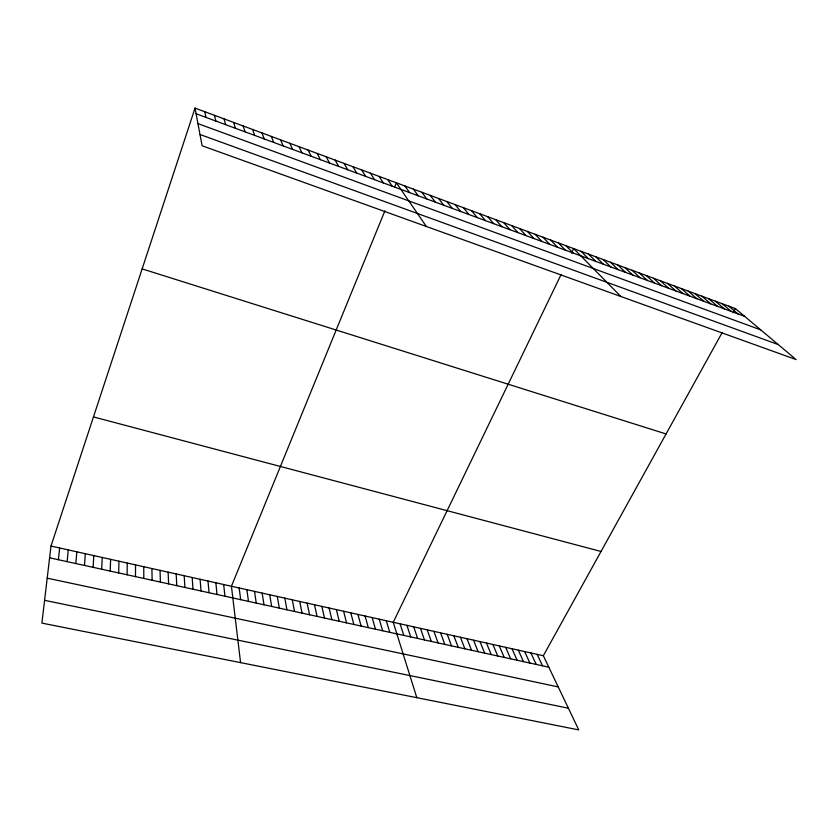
<?xml version="1.0" encoding="UTF-8"?>
<svg xmlns="http://www.w3.org/2000/svg" width="838" height="838" viewBox="0 0 838 838"><rect width="100%" height="100%" fill="white"/><g stroke="black" fill="none" stroke-linecap="round" stroke-linejoin="round"><path stroke-width="1.26" d="M135.484 576.617L135.526 564.885M127.093 574.784L127.261 563.052M118.661 572.941L118.965 561.198M110.187 571.076L110.616 559.344M101.67 569.212L102.236 557.469M93.112 567.336L93.804 555.594M84.502 565.451L85.329 553.709M75.849 563.555L76.813 551.813M67.145 561.649L68.255 549.906M58.398 559.732L59.645 547.989M50.992 546.062L41.9 623.105L578.744 729.898L543.338 655.725L50.992 546.062L195.024 108.102L735.429 308.614L796.1 359.575L202.115 145.77L195.024 108.102M384.883 210.862L231.435 586.254L240.569 662.628M394.593 187.104L396.353 182.799L426.353 226.49M561.188 274.372L393.232 622.288L416.811 697.687M571.464 253.097L573.642 248.582L620.885 296.516M543.338 655.725L722.272 332.393M733.124 312.773L735.429 308.614M44.592 600.333L568.394 708.215M47.2 578.168L558.223 686.919M49.61 557.804L548.806 667.184M93.458 416.915L601.035 551.477M142.146 268.893L666.063 433.958M199.989 134.489L778.198 344.544M197.946 123.626L760.747 329.879M196.082 113.748L744.699 316.397M728.788 306.153L737.974 313.915M722.115 303.67L731.218 311.422M715.401 301.177L724.43 308.908M708.655 298.674L717.6 306.394M701.877 296.16L710.739 303.859M695.058 293.635L703.836 301.303M688.208 291.09L696.902 298.747M681.325 288.534L689.936 296.17M674.412 285.968L682.928 293.583M667.457 283.391L675.878 290.975M660.459 280.793L668.797 288.366M653.431 278.185L661.685 285.737M646.37 275.566L654.53 283.087M639.268 272.926L647.334 280.437M632.124 270.286L640.096 277.766M624.949 267.615L632.826 275.074M617.732 264.944L625.515 272.371M610.483 262.252L618.172 269.658M603.192 259.55L610.776 266.934M595.86 256.826L603.35 264.19M588.496 254.092L595.881 261.425M581.09 251.348L588.37 258.659M566.038 245.764L573.119 253.024M558.401 242.926L565.367 250.164M550.723 240.077L557.584 247.283M543.003 237.217L549.749 244.392M535.231 234.336L541.872 241.48M527.427 231.435L533.953 238.558M519.57 228.523L525.981 235.614M511.683 225.59L517.978 232.65M503.743 222.646L509.923 229.675M495.75 219.682L501.815 226.679M487.726 216.707L493.666 223.673M479.65 213.711L485.474 220.645M471.532 210.694L477.231 217.608M463.372 207.667L468.945 214.538M455.16 204.619L460.607 211.459M446.905 201.56L452.227 208.369M438.599 198.47L443.794 205.247M430.24 195.38L435.31 202.115M421.849 192.258L426.783 198.962M413.396 189.126L418.204 195.799M404.901 185.973L409.573 192.604M387.764 179.615L392.153 186.172M379.111 176.409L383.375 182.935M370.417 173.183L374.534 179.667M361.67 169.936L365.64 176.378M352.871 166.668L356.705 173.078M344.03 163.389L347.707 169.758M335.127 160.079L338.657 166.416M326.171 156.758L329.554 163.054M317.162 153.417L320.388 159.67M308.101 150.054L311.181 156.266M298.988 146.671L301.91 152.841M537.127 654.342L542.532 665.801M530.894 652.949L536.215 664.419M524.63 651.555L529.878 663.036M289.822 143.277L292.577 149.394M518.334 650.152L523.509 661.643M512.018 648.748L517.119 660.239M505.66 647.334L510.688 658.836M499.291 645.909L504.235 657.421M280.594 139.852L283.192 145.927M492.88 644.485L497.751 655.997M486.449 643.05L491.246 654.572M479.985 641.615L484.699 653.137M271.313 136.405L273.754 142.439M473.491 640.169L478.131 651.692M466.965 638.713L471.532 650.246M460.418 637.257L464.891 648.801M453.84 635.791L458.229 647.334M261.98 132.938L264.253 138.93M447.22 634.314L451.535 645.868M440.579 632.837L444.81 644.401M433.906 631.349L438.065 642.914M252.584 129.461L254.7 135.4M427.212 629.862L431.277 641.426M420.477 628.353L424.457 639.939M413.71 626.855L417.607 638.43M243.135 125.951L245.073 131.849M406.922 625.337L410.725 636.932M400.093 623.818L403.811 635.414M386.245 620.728L389.775 632.334M233.634 122.421L235.405 128.277M379.216 619.167L382.662 630.784M372.156 617.596L375.508 629.212M365.075 616.014L368.332 627.641M224.071 118.881L225.663 124.673M357.941 614.432L361.105 626.059M350.787 612.84L353.856 624.467M343.59 611.237L346.565 622.875M214.444 115.309L215.869 121.06M336.363 609.624L339.243 621.262M329.104 608L331.879 619.649M321.813 606.377L324.484 618.035M314.48 604.743L317.047 616.401M204.765 111.716L206.001 117.414M307.106 603.109L309.578 614.767M299.711 601.454L302.078 613.123M292.273 599.799L294.536 611.468M284.794 598.133L286.952 609.813M277.284 596.467L279.337 608.137M269.731 594.781L271.68 606.461M262.147 593.095L263.991 604.774M254.522 591.398L256.26 603.088M246.864 589.69L248.488 601.38M239.165 587.972L240.684 599.673M223.662 584.515L224.94 596.227M215.848 582.777L217.021 594.488M207.992 581.027L209.05 592.738M200.104 579.268L201.036 590.989M192.174 577.508L192.991 589.219M184.203 575.727L184.905 587.448M176.19 573.946L176.766 585.668M168.134 572.155L168.595 583.877M160.048 570.353L160.383 582.075M151.908 568.541L152.128 580.273M143.738 566.718L143.822 578.45"/></g></svg>
